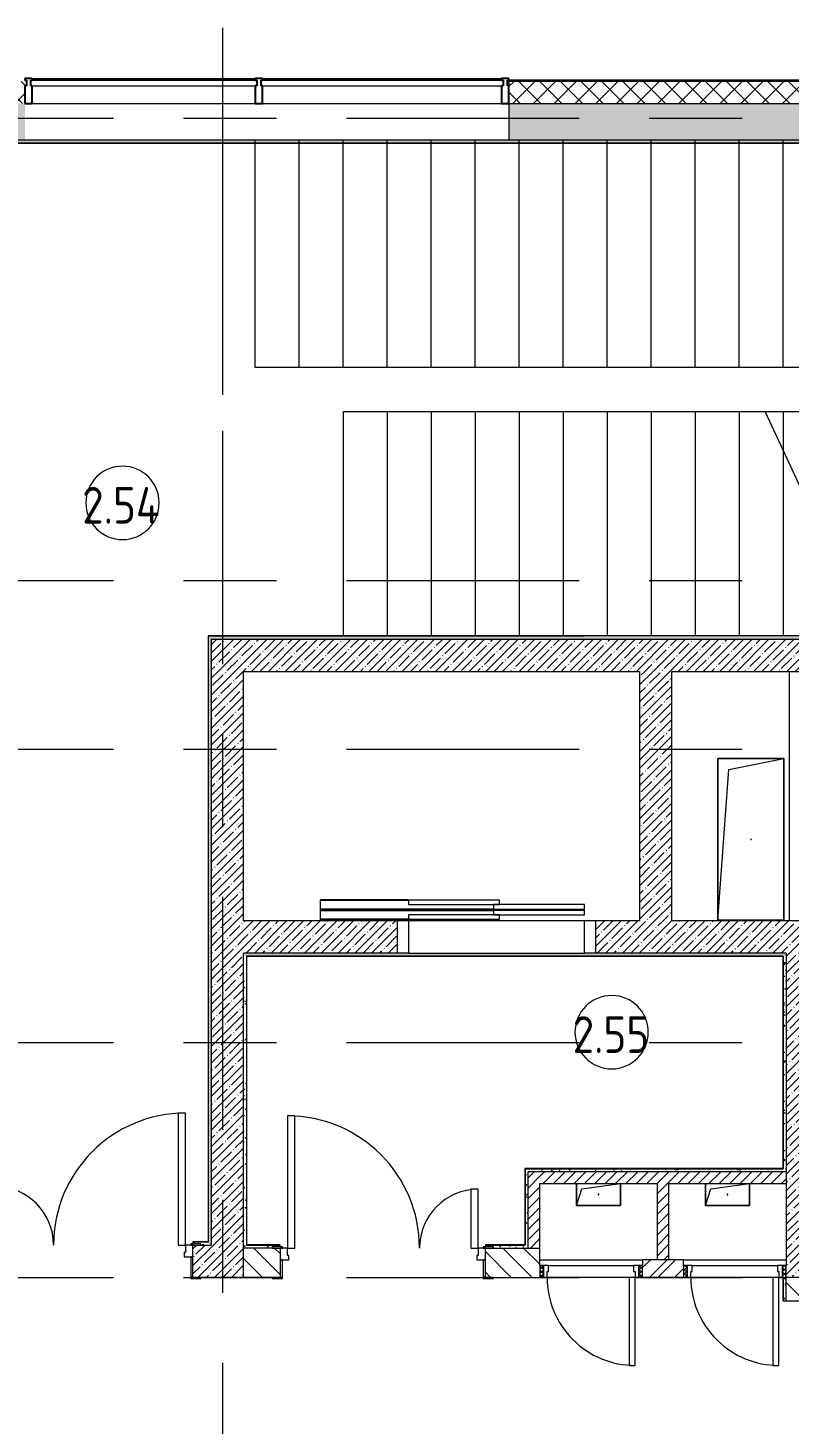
# Model space of a CAD drawing. Header units: millimetres. Extents: x 81566 to 292854, y -8553 to 29000.
# Drawn here: x 93330 to 98520, y 12400 to 21915 of the extents above; entities that cross this region are included whole.
import ezdxf

# ---------------------------------------------------------------- set-up
doc = ezdxf.new("R2010")
doc.units = ezdxf.units.MM
doc.linetypes.add('Осевая', pattern=[3175, 635, -476.25, 1587.5, -476.25])
for name, color, linetype, lineweight in [('A-AREA-IDEN', 7, 'Continuous', 9), ('A-DOOR', 7, 'Continuous', 9), ('A-DOOR-FRAM-2', 7, 'Continuous', 9), ('A-GENM', 7, 'Continuous', 9), ('A-GLAZ', 7, 'Continuous', 9), ('A-GLAZ-CWMG', 7, 'Continuous', 9), ('A-GLAZ-CWMG-1', 7, 'Continuous', 25), ('A-WALL', 7, 'Continuous', 9), ('I-WALL', 7, 'Continuous', 9), ('S-STRS-1', 7, 'Continuous', 9), ('S-STRS-MBND', 7, 'Continuous', 9), ('Оси', 7, 'Continuous', 9), ('Оси-2', 7, 'Осевая', 9)]:
    doc.layers.add(name, color=color, linetype=linetype, lineweight=lineweight)
for name, color, linetype, lineweight, true_color in [('A-DOOR-1', 7, 'Continuous', 9, 0xc0c0c0), ('A-DOOR-FRAM-1', 7, 'Continuous', 9, 0xc0c0c0), ('A-WALL-1', 9, 'Continuous', 9, 0x808080), ('A-WALL-FNSH-1', 9, 'Continuous', 9, 0x808080)]:
    doc.layers.add(name, color=color, linetype=linetype, lineweight=lineweight, true_color=true_color)
doc.styles.add('GOST Common_1', font='GOST_Common.ttf', dxfattribs={"width": 0.9, "height": 250})
pattern_1 = [(45, (0, 0), (-57.024626, 57.024626), []), (45, (57.025, 0), (-57.024626, 57.024626), [100.806, -20.161, 3.353, -16.808])]
pattern_2 = [(135, (0, 0), (-70.71068, -70.71068), [])]
pattern_3 = [(45, (0, 0), (-35.35534, 35.35534), [])]
pattern_4 = [(0, (0, 0), (121.92, 30.48), [10.058, -81.382, 10.058, -81.382, -487.68]), (0, (0, 0), (121.92, 30.48), [-182.88, 10.058, -172.822, 10.058, -81.382, -213.36]), (0, (0, 0), (121.92, 30.48), [-457.2, 10.058, -50.902, 10.058, -142.342]), (120, (45.72, 15.24), (-87.356454, 90.345817), [10.058, -81.382, 10.058, -81.382, -487.68]), (120, (45.72, 15.24), (-87.356454, 90.345817), [-182.88, 10.058, -172.822, 10.058, -81.382, -213.36]), (120, (45.72, 15.24), (-87.356454, 90.345817), [-457.2, 10.058, -50.902, 10.058, -142.342]), (240, (60.96, 76.2), (-34.563546, -120.825817), [10.058, -81.382, 10.058, -81.382, -487.68]), (240, (60.96, 76.2), (-34.563546, -120.825817), [-182.88, 10.058, -172.822, 10.058, -81.382, -213.36]), (240, (60.96, 76.2), (-34.563546, -120.825817), [-457.2, 10.058, -50.902, 10.058, -142.342])]

# ---------------------------------------------------------------- blocks, each defined once
blk = doc.blocks.new('110_Дверь_СКБ_2Ст - Д-1_л_Лестничная клетка EIS60 2-32142534-План расстановки мебели и оборудования 2 этажа в осях 23-33')
at = {"layer": 'A-DOOR-1'}
for p, q in [((662.5, 1010), (612.5, 1010)), ((612.5, 1010), (612.5, 110)), ((662.5, 110), (662.5, 1010)), ((-637.5, 510), (-637.5, 110)), ((-587.5, 510), (-637.5, 510)), ((-587.5, 110), (-587.5, 510)), ((-637.5, 110), (-587.5, 110)), ((612.5, 110), (662.5, 110))]:
    blk.add_line(p, q, dxfattribs=at)
for centre, radius, start, end in [((662.5, 110), 900, 90, 180), ((-637.5, 110), 400, 360, 90)]:
    blk.add_arc(centre, radius, start, end, dxfattribs=at)
at = {"layer": 'A-DOOR-FRAM-1'}
for p, q in [((-672.5, 118), (-742.5, 118)), ((-742.5, 118), (-742.5, 110)), ((-742.5, 110), (-672.5, 110)), ((-637.5, 110), (-687.5, 110)), ((-687.5, 110), (-687.5, 30)), ((-672.5, 110), (-672.5, 118)), ((-637.5, 60), (-637.5, 110)), ((662.5, 110), (662.5, 60)), ((712.5, 110), (662.5, 110)), ((767.5, 118), (697.5, 118)), ((697.5, 118), (697.5, 110)), ((697.5, 110), (767.5, 110)), ((712.5, 30), (712.5, 110)), ((767.5, 110), (767.5, 118)), ((-687.5, 30), (-627.5, 30)), ((-672.5, 30), (-687.5, 30)), ((-687.5, 30), (-687.5, -110)), ((-672.5, -110), (-672.5, 30)), ((-627.5, 60), (-637.5, 60)), ((-627.5, 30), (-627.5, 60)), ((662.5, 60), (652.5, 60)), ((652.5, 60), (652.5, 30)), ((652.5, 30), (712.5, 30)), ((712.5, 30), (697.5, 30)), ((697.5, 30), (697.5, -110)), ((712.5, -110), (712.5, 30)), ((-672.5, -110), (-742.5, -110)), ((-742.5, -110), (-742.5, -118)), ((-742.5, -118), (-672.5, -118)), ((-687.5, -110), (-672.5, -110)), ((-672.5, -118), (-672.5, -110)), ((697.5, -110), (712.5, -110)), ((767.5, -110), (697.5, -110)), ((697.5, -110), (697.5, -118)), ((697.5, -118), (767.5, -118)), ((767.5, -118), (767.5, -110))]:
    blk.add_line(p, q, dxfattribs=at)
blk = doc.blocks.new('110_Дверь_СКБ_2Ст - Д-3а 1450x2100h_Лестничная клетка из коридора-32352288-План расстановки мебели и оборудования 2 этажа в осях 23-33')
at = {"layer": 'A-DOOR-1'}
for p, q in [((-637.5, 1000), (-637.5, 100)), ((-587.5, 1000), (-637.5, 1000)), ((-587.5, 100), (-587.5, 1000)), ((662.5, 500), (612.5, 500)), ((612.5, 500), (612.5, 100)), ((662.5, 100), (662.5, 500)), ((-637.5, 100), (-587.5, 100)), ((612.5, 100), (662.5, 100))]:
    blk.add_line(p, q, dxfattribs=at)
for centre, radius, start, end in [((-637.5, 100), 900, 0, 90), ((662.5, 100), 400, 90, 180)]:
    blk.add_arc(centre, radius, start, end, dxfattribs=at)
at = {"layer": 'A-DOOR-FRAM-1'}
for p, q in [((-672.5, 108), (-742.5, 108)), ((-742.5, 108), (-742.5, 100)), ((-742.5, 100), (-672.5, 100)), ((-637.5, 100), (-687.5, 100)), ((-687.5, 100), (-687.5, 20)), ((-672.5, 100), (-672.5, 108)), ((-637.5, 50), (-637.5, 100)), ((662.5, 100), (662.5, 50)), ((712.5, 100), (662.5, 100)), ((767.5, 108), (697.5, 108)), ((697.5, 108), (697.5, 100)), ((697.5, 100), (767.5, 100)), ((712.5, 20), (712.5, 100)), ((767.5, 100), (767.5, 108)), ((-687.5, 20), (-627.5, 20)), ((-672.5, 20), (-687.5, 20)), ((-687.5, 20), (-687.5, -100)), ((-672.5, -100), (-672.5, 20)), ((-627.5, 50), (-637.5, 50)), ((-627.5, 20), (-627.5, 50)), ((662.5, 50), (652.5, 50)), ((652.5, 50), (652.5, 20)), ((652.5, 20), (712.5, 20)), ((712.5, 20), (697.5, 20)), ((697.5, 20), (697.5, -100)), ((712.5, -100), (712.5, 20)), ((-672.5, -100), (-742.5, -100)), ((-742.5, -100), (-742.5, -108)), ((-742.5, -108), (-672.5, -108)), ((-687.5, -100), (-672.5, -100)), ((-672.5, -108), (-672.5, -100)), ((697.5, -100), (712.5, -100)), ((767.5, -100), (697.5, -100)), ((697.5, -100), (697.5, -108)), ((697.5, -108), (767.5, -108)), ((767.5, -108), (767.5, -100))]:
    blk.add_line(p, q, dxfattribs=at)
blk = doc.blocks.new('GM_Отверстие прямоугольное _в плите_ - Отверстие-21604515-План расстановки мебели и оборудования 2 этажа в осях 23-33')
at = {"layer": 'A-GENM'}
for p, q in [((-225, -550), (-225, 550)), ((-225, 550), (225, 550)), ((225, 550), (-225, 550)), ((-225, 550), (-225, -550)), ((-150, 475), (225, 550)), ((225, 550), (225, -550)), ((225, -550), (225, 550)), ((-225, -550), (-150, 475)), ((225, -550), (-225, -550)), ((-225, -550), (225, -550))]:
    blk.add_line(p, q, dxfattribs=at)
for start, end in [(360, 180), (180, 360)]:
    blk.add_arc((0, 0), 2.5, start, end, dxfattribs=at)
blk = doc.blocks.new('110_Дверь_СКБ_1Ст - д-18 700x2100h_Технический шкаф ЭОМ и СС-23698042-План расстановки мебели и оборудования 2 этажа в осях 23-33')
at = {"layer": 'A-DOOR'}
h = blk.add_hatch(dxfattribs=at)
h.set_pattern_fill('FP_28', color=256, style=0, pattern_type=2)
h.set_pattern_definition([(135, (1951.41, 124.685), (-14.14214, -14.14214), []), (225, (1951.41, 124.685), (14.14214, -14.14214), [])])
h.paths.add_polyline_path([(362.5, 60), (337.5, 60), (337.5, -20), (362.5, -20), (362.5, 22.5)])
at = {"layer": 'A-DOOR-FRAM-2'}
h = blk.add_hatch(dxfattribs=at)
h.set_pattern_fill('FP_29', color=256, style=0, pattern_type=2)
h.set_pattern_definition([(45, (-171.384, 124.685), (-14.1421, 14.1421), []), (135, (-171.384, 124.685), (-14.1421, -14.1421), [])])
h.paths.add_polyline_path([(-312.5, 60), (-337.5, 60), (-337.5, -20), (-312.5, -20), (-312.5, 22.5)])
at = {"layer": 'A-DOOR-1'}
for p, q in [((-287.5, 660), (-287.5, 60)), ((-247.5, 660), (-287.5, 660)), ((-247.5, 60), (-247.5, 660)), ((-287.5, 60), (-247.5, 60))]:
    blk.add_line(p, q, dxfattribs=at)
blk.add_arc((-287.5, 60), 600, 360, 90, dxfattribs=at)
at = {"layer": 'A-DOOR-FRAM-1'}
for p, q in [((-312.5, 60), (-337.5, 60)), ((-337.5, 60), (-337.5, -20)), ((-287.5, 60), (-312.5, 60)), ((-312.5, 60), (-312.5, -20)), ((-312.5, -20), (-312.5, 60)), ((-287.5, 20), (-287.5, 60)), ((-277.5, 20), (-287.5, 20)), ((-277.5, -20), (-277.5, 20)), ((-247.5, 60), (312.5, 60)), ((312.5, 20), (302.5, 20)), ((302.5, 20), (302.5, -20)), ((312.5, 60), (312.5, 20)), ((337.5, 60), (312.5, 60)), ((337.5, -20), (337.5, 60)), ((362.5, 60), (337.5, 60)), ((337.5, 60), (337.5, -20)), ((362.5, -20), (362.5, 60)), ((-337.5, -20), (-312.5, -20)), ((-312.5, -20), (-277.5, -20)), ((302.5, -20), (-277.5, -20)), ((302.5, -20), (337.5, -20)), ((337.5, -20), (362.5, -20))]:
    blk.add_line(p, q, dxfattribs=at)
blk = doc.blocks.new('GM_Отверстие прямоугольное _в плите_ - Отверстие-21620300-План расстановки мебели и оборудования 2 этажа в осях 23-33')
at = {"layer": 'A-GENM'}
for p, q in [((-150, -75), (-150, 75)), ((-150, 75), (-150, -75)), ((-150, -75), (-112.5, 37.5)), ((-112.5, 37.5), (150, 75)), ((150, 75), (150, -75)), ((150, -75), (150, 75)), ((150, -75), (-150, -75)), ((-150, -75), (150, -75))]:
    blk.add_line(p, q, dxfattribs=at)
for start, end in [(360, 180), (180, 360)]:
    blk.add_arc((0, 0), 2.5, start, end, dxfattribs=at)
blk = doc.blocks.new('Прямоугольный импост - Импост структурный с накладкой - 170мм-22874499-План расстановки мебели и оборудования 2 этажа в осях 23-33')
at = {"layer": 'A-GLAZ-CWMG-1'}
for p, q in [((0, 160), (-50, 160)), ((-50, 160), (-50, 40)), ((0, 40), (0, 160)), ((-50, 40), (-40, 40)), ((-40, 0), (-50, 0)), ((-50, 0), (-50, -10)), ((-40, 40), (-40, 0)), ((-10, 0), (-10, 40)), ((-10, 40), (0, 40)), ((0, 0), (-10, 0)), ((0, -10), (0, 0)), ((-50, -10), (0, -10))]:
    blk.add_line(p, q, dxfattribs=at)
blk = doc.blocks.new('PNS_Панель прямоугольная1 - Нр_Стекло - 40мм-22959730-План расстановки мебели и оборудования 2 этажа в осях 23-33')
at = {"layer": 'A-GLAZ'}
for p, q in [((-770, 0), (770, 0)), ((760, 0), (-760, 0)), ((-760, -40), (760, -40))]:
    blk.add_line(p, q, dxfattribs=at)
blk = doc.blocks.new('PNS_Панель прямоугольная1 - Нр_Стекло - 40мм-23689183-План расстановки мебели и оборудования 2 этажа в осях 23-33')
at = {"layer": 'A-GLAZ'}
for p, q in [((-825, 0), (825, 0)), ((815, 0), (-815, 0)), ((-815, -40), (815, -40))]:
    blk.add_line(p, q, dxfattribs=at)
blk = doc.blocks.new('Прямоугольный импост - Импост структурный с накладкой - 170мм-22874516-План расстановки мебели и оборудования 2 этажа в осях 23-33')
at = {"layer": 'A-GLAZ-CWMG-1'}
for p, q in [((-50, 40), (-50, 160)), ((-50, 160), (0, 160)), ((0, 160), (0, 40)), ((-40, 40), (-50, 40)), ((-50, -10), (-50, 0)), ((-50, 0), (-40, 0)), ((-40, 0), (-40, 40)), ((-10, 40), (-10, 0)), ((0, 40), (-10, 40)), ((-10, 0), (0, 0)), ((0, 0), (0, -10)), ((0, -10), (-50, -10))]:
    blk.add_line(p, q, dxfattribs=at)
blk = doc.blocks.new('Прямоугольный импост - Импост структурный с накладкой - 170мм-22855553-План расстановки мебели и оборудования 2 этажа в осях 23-33')
at = {"layer": 'A-GLAZ-CWMG'}
for p, q in [((93360, 21570), (94880, 21570)), ((93360, 21400), (94880, 21400))]:
    blk.add_line(p, q, dxfattribs=at)
blk = doc.blocks.new('Прямоугольный импост - Импост структурный с накладкой - 170мм-23689142-План расстановки мебели и оборудования 2 этажа в осях 23-33')
at = {"layer": 'A-GLAZ-CWMG'}
for p, q in [((94930, 21570), (96560, 21570)), ((94930, 21400), (96560, 21400))]:
    blk.add_line(p, q, dxfattribs=at)
blk = doc.blocks.new('Прямоугольный импост - Импост структурный с накладкой - 170мм-22874498-План расстановки мебели и оборудования 2 этажа в осях 23-33')
at = {"layer": 'A-GLAZ-CWMG-1'}
for p, q in [((-25, 40), (-25, 160)), ((-25, 160), (25, 160)), ((25, 160), (25, 40)), ((-15, 40), (-25, 40)), ((-25, -10), (-25, 0)), ((-25, 0), (-15, 0)), ((-15, 0), (-15, 40)), ((15, 40), (15, 0)), ((25, 40), (15, 40)), ((15, 0), (25, 0)), ((25, 0), (25, -10)), ((25, -10), (-25, -10))]:
    blk.add_line(p, q, dxfattribs=at)
blk = doc.blocks.new('DOR_Дверь лифта - 1350х2050h-19118285-План расстановки мебели и оборудования 2 этажа в осях 23-33')
at = {"layer": 'A-DOOR-1'}
for p, q in [((600, 110), (-600, 110)), ((-600, 110), (-600, -110)), ((600, -110), (600, 110)), ((-675, -110), (-600, -110)), ((-600, -110), (600, -110)), ((-600, -150), (-600, -180)), ((20, -150), (-600, -150)), ((-600, -180), (20, -180)), ((-600, -190), (-600, -220)), ((20, -190), (-600, -190)), ((-20, -120), (-20, -150)), ((600, -120), (-20, -120)), ((-20, -150), (600, -150)), ((20, -180), (20, -150)), ((20, -220), (20, -190)), ((600, -110), (675, -110)), ((600, -150), (600, -120)), ((-600, -220), (20, -220)), ((-20, -220), (-20, -250)), ((600, -220), (-20, -220)), ((-20, -250), (600, -250)), ((600, -250), (600, -220))]:
    blk.add_line(p, q, dxfattribs=at)
at = {"layer": 'A-DOOR-FRAM-1'}
for p, q in [((1200, -180), (20, -180)), ((20, -180), (20, -183)), ((20, -183), (1203, -183)), ((1203, -187), (20, -187)), ((20, -187), (20, -190)), ((20, -190), (1200, -190)), ((600, -117), (600, -120)), ((1203, -117), (600, -117)), ((600, -120), (1200, -120)), ((1200, -120), (1200, -180)), ((1200, -190), (1200, -250)), ((1203, -183), (1203, -117)), ((1203, -253), (1203, -187)), ((600, -250), (600, -253)), ((1200, -250), (600, -250)), ((600, -253), (1203, -253))]:
    blk.add_line(p, q, dxfattribs=at)
blk = doc.blocks.new('Марка_Помещения - Номер-25198446-План расстановки мебели и оборудования 2 этажа в осях 23-33')
at = {"layer": 'A-AREA-IDEN'}
for start, end in [(360, 180), (180, 360)]:
    blk.add_arc((0, 0), 2.5, start, end, dxfattribs=at)

msp = doc.modelspace()

# ---------------------------------------------------------------- hatches: boundary and pattern name
at = {"layer": 'A-WALL'}
h = msp.add_hatch(dxfattribs=at)
h.set_pattern_fill('FP_1', color=256, style=0, pattern_type=2)
h.set_pattern_definition([(45, (0, 0), (-70.71068, 70.71068), []), (135, (0, 0), (-70.71068, -70.71068), [])])
h.paths.add_polyline_path([(125080, 21400), (125230, 21400), (125230, 21550), (120150.2, 21550), (120150.2, 21400), (124657.8, 21400)])
h.paths.add_polyline_path([(119250.2, 21400), (119250.2, 21550), (117900.4, 21550), (117900.4, 21400), (118838.1, 21400)])
h.paths.add_polyline_path([(117000.4, 21400), (117000.4, 21550), (115600.4, 21550), (115600.4, 21400), (116898.2, 21400)])
h.paths.add_polyline_path([(113300.4, 21400), (113300.4, 21550), (112150, 21550), (112150, 21400), (113018.5, 21400)])
h.paths.add_polyline_path([(111050, 21400), (111250, 21400), (111250, 21550), (109950.4, 21550), (109950.4, 21400), (110432, 21400)])
h.paths.add_polyline_path([(109050.4, 21400), (109050.4, 21550), (107750.4, 21550), (107750.4, 21400), (108492.1, 21400)])
h.paths.add_polyline_path([(106552.2, 21400), (106850.4, 21400), (106850.4, 21550), (105550.2, 21550), (105550.2, 21400), (106050, 21400)])
h.paths.add_polyline_path([(103250.2, 21400), (103250.2, 21550), (102050, 21550), (102050, 21400), (102672.5, 21400)])
h.paths.add_polyline_path([(100800, 21400), (101150, 21400), (101150, 21550), (96610, 21550), (96610, 21400), (100732.6, 21400)])
h.paths.add_polyline_path([(93060, 21400), (93310, 21400), (93310, 21550), (93060, 21550)])
at = {"layer": 'I-WALL'}
h = msp.add_hatch(dxfattribs=at)
h.set_pattern_fill('FP_2', color=256, style=0, pattern_type=2)
h.set_pattern_definition(pattern_1)
h.paths.add_polyline_path([(100560, 21150), (100560, 21400), (96610, 21400), (96610, 21150), (100086, 21150)])
h.paths.add_polyline_path([(93030, 21150), (93310, 21150), (93310, 21400), (93030, 21400), (93030, 21262.9)])
h = msp.add_hatch(dxfattribs=at)
h.set_pattern_fill('FP_41', color=256, style=0, pattern_type=2)
h.set_pattern_definition(pattern_4)
h.paths.add_polyline_path([(100559, 21130), (100560, 21130), (100560, 21150), (93050.5, 21150), (93050.5, 21130), (100086, 21130)])
h = msp.add_hatch(dxfattribs=at)
h.set_pattern_fill('FP_41', color=256, style=0, pattern_type=2)
h.set_pattern_definition(pattern_4)
h.paths.add_polyline_path([(94580, 13620), (94580, 17770), (94560, 17770), (94560, 13620)])
h = msp.add_hatch(dxfattribs=at)
h.set_pattern_fill('FP_41', color=256, style=0, pattern_type=2)
h.set_pattern_definition(pattern_4)
h.paths.add_polyline_path([(100560, 17750), (100580, 17750), (100580, 17770), (94580, 17770), (94580, 17750), (100271.8, 17750)])
h = msp.add_hatch(dxfattribs=at)
h.set_pattern_fill('FP_2', color=256, style=0, pattern_type=2)
h.set_pattern_definition(pattern_1)
h.paths.add_polyline_path([(100720, 17530), (100800, 17530), (100800, 17750), (94580, 17750), (94580, 17530), (100086, 17530)])
h = msp.add_hatch(dxfattribs=at)
h.set_pattern_fill('FP_2', color=256, style=0, pattern_type=2)
h.set_pattern_definition(pattern_1)
h.paths.add_polyline_path([(94800, 13620), (94800, 17530), (94580, 17530), (94580, 13620)])
h = msp.add_hatch(dxfattribs=at)
h.set_pattern_fill('FP_2', color=256, style=0, pattern_type=2)
h.set_pattern_definition(pattern_1)
h.paths.add_polyline_path([(97720, 15830), (97720, 17530), (97500, 17530), (97500, 15830)])
h = msp.add_hatch(dxfattribs=at)
h.set_pattern_fill('FP_2', color=256, style=0, pattern_type=2)
h.set_pattern_definition(pattern_1)
h.paths.add_polyline_path([(98500, 15610), (98720, 15610), (98720, 15830), (97200, 15830), (97200, 15610), (97499.5, 15610)])
h.paths.add_polyline_path([(94912.9, 15610), (95850, 15610), (95850, 15830), (94800, 15830), (94800, 15610)])
h = msp.add_hatch(dxfattribs=at)
h.set_pattern_fill('FP_41', color=256, style=0, pattern_type=2)
h.set_pattern_definition(pattern_4)
h.paths.add_polyline_path([(98480, 15590), (98500, 15590), (98500, 15610), (94800, 15610), (94800, 15590), (98479, 15590)])
h = msp.add_hatch(dxfattribs=at)
h.set_pattern_fill('FP_2', color=256, style=0, pattern_type=2)
h.set_pattern_definition(pattern_1)
h.paths.add_polyline_path([(98720, 13400), (98720, 15610), (98500, 15610), (98500, 13400)])
h = msp.add_hatch(dxfattribs=at)
h.set_pattern_fill('FP_41', color=256, style=0, pattern_type=2)
h.set_pattern_definition(pattern_4)
h.paths.add_polyline_path([(94800, 13600), (94820, 13600), (94820, 15590), (94800, 15590), (94800, 13620)])
h = msp.add_hatch(dxfattribs=at)
h.set_pattern_fill('FP_41', color=256, style=0, pattern_type=2)
h.set_pattern_definition(pattern_4)
h.paths.add_polyline_path([(98500, 14140), (98500, 15590), (98480, 15590), (98480, 14140)])
h = msp.add_hatch(dxfattribs=at)
h.set_pattern_fill('FP_41', color=256, style=0, pattern_type=2)
h.set_pattern_definition(pattern_4)
h.paths.add_polyline_path([(96740, 13620), (96740, 14140), (96720, 14140), (96720, 13620)])
h = msp.add_hatch(dxfattribs=at)
h.set_pattern_fill('FP_41', color=256, style=0, pattern_type=2)
h.set_pattern_definition(pattern_4)
h.paths.add_polyline_path([(98500, 14120), (98500, 14140), (96740, 14140), (96740, 14120), (98146.1, 14120)])
h = msp.add_hatch(dxfattribs=at)
h.set_pattern_fill('FP_5', color=256, style=0, pattern_type=2)
h.set_pattern_definition(pattern_3)
h.paths.add_polyline_path([(96820, 13600), (96820, 14120), (96740, 14120), (96740, 13600)])
h = msp.add_hatch(dxfattribs=at)
h.set_pattern_fill('FP_5', color=256, style=0, pattern_type=2)
h.set_pattern_definition(pattern_3)
h.paths.add_polyline_path([(98500, 14040), (98500, 14120), (96820, 14120), (96820, 14040), (98146.1, 14040)])
h = msp.add_hatch(dxfattribs=at)
h.set_pattern_fill('FP_5', color=256, style=0, pattern_type=2)
h.set_pattern_definition(pattern_3)
h.paths.add_polyline_path([(97700, 13520), (97700, 14040), (97620, 14040), (97620, 13520)])
h = msp.add_hatch(dxfattribs=at)
h.set_pattern_fill('FP_41', color=256, style=0, pattern_type=2)
h.set_pattern_definition(pattern_4)
h.paths.add_polyline_path([(94560, 13620), (94559, 13640), (94455, 13640), (94455, 13628), (94510, 13628), (94510, 13620)])
h.paths.add_polyline_path([(93055, 13628), (93055, 13640), (93030, 13640), (93030, 13628), (93053.4, 13628)])
h = msp.add_hatch(dxfattribs=at)
h.set_pattern_fill('FP_2', color=256, style=0, pattern_type=2)
h.set_pattern_definition(pattern_1)
h.paths.add_polyline_path([(94455, 13400), (94800, 13400), (94800, 13620), (94455, 13620), (94455, 13540)])
h.paths.add_polyline_path([(93055, 13400), (93055, 13620), (93050, 13620), (93050, 13400)])
h = msp.add_hatch(dxfattribs=at)
h.set_pattern_fill('FP_41', color=256, style=0, pattern_type=2)
h.set_pattern_definition(pattern_4)
h.paths.add_polyline_path([(96740, 13600), (96740, 13620), (96450, 13620), (96450, 13608), (96505, 13608), (96505, 13600)])
h.paths.add_polyline_path([(94995, 13600), (94995, 13608), (95050, 13608), (95050, 13620), (94820, 13620), (94820, 13600), (94912.9, 13600)])
h = msp.add_hatch(dxfattribs=at)
h.set_pattern_fill('FP_4', color=256, style=0, pattern_type=2)
h.set_pattern_definition(pattern_2)
h.paths.add_polyline_path([(96450, 13400), (96820, 13400), (96820, 13600), (96450, 13600), (96450, 13520)])
h.paths.add_polyline_path([(94912.9, 13400), (95050, 13400), (95050, 13600), (94800, 13600), (94800, 13400)])
h = msp.add_hatch(dxfattribs=at)
h.set_pattern_fill('FP_37', color=256, style=0, pattern_type=2)
h.set_pattern_definition([(45, (0, 0), (-85.53659, 85.53659), []), (45, (57.02, 0), (-85.53659, 85.53659), [])])
h.paths.add_polyline_path([(97800, 13400), (97800, 13520), (97520, 13520), (97520, 13400)])
h = msp.add_hatch(dxfattribs=at)
h.set_pattern_fill('FP_41', color=256, style=0, pattern_type=2)
h.set_pattern_definition(pattern_4)
h.paths.add_polyline_path([(98500, 13240), (98500, 13390), (98480, 13390), (98480, 13240)])
h = msp.add_hatch(dxfattribs=at)
h.set_pattern_fill('FP_4', color=256, style=0, pattern_type=2)
h.set_pattern_definition(pattern_2)
h.paths.add_polyline_path([(98700, 11320), (98700, 11340), (98500, 11340), (98500, 11320)])
h.paths.add_polyline_path([(98500, 13240), (98700, 13240), (98700, 13400), (98500, 13400), (98500, 13390)])

# ---------------------------------------------------------------- linework, layer by layer
at = {"layer": 'A-WALL'}
for p, q in [((101150, 21553), (96610, 21553)), ((101150, 21550), (96610, 21550)), ((96610, 21400), (101150, 21400)), ((94560, 17770), (94560, 13640)), ((94580, 17750), (100580, 17750)), ((98720, 15830), (98520, 15830)), ((94800, 13400), (94800, 15610)), ((98500, 15610), (98500, 13480)), ((98480, 15590), (94820, 15590)), ((94820, 15590), (94820, 13620)), ((98480, 14140), (98480, 15590)), ((96740, 14140), (98480, 14140)), ((96740, 13600), (96740, 14120)), ((94510, 13620), (94580, 13620)), ((94995, 13600), (94800, 13600)), ((96505, 13600), (96820, 13600)), ((94510, 13400), (94800, 13400)), ((94995, 13400), (94510, 13400)), ((96505, 13400), (96820, 13400)), ((98500, 13240), (98500, 13400))]:
    msp.add_line(p, q, dxfattribs=at)
at = {"layer": 'A-WALL-1'}
for p, q in [((96610, 21550), (96610, 21150)), ((100580, 21150), (93050, 21150)), ((93050.5, 21130), (100560, 21130)), ((97118.6, 17770), (94559, 17770)), ((94580, 17750), (94580, 13620)), ((94800, 15830), (94800, 17530)), ((94800, 17530), (97500, 17530)), ((97500, 17530), (97500, 15830)), ((97720, 17530), (100720, 17530)), ((97720, 15830), (97720, 17530)), ((98520, 17530), (98520, 15830)), ((95850, 15830), (94800, 15830)), ((95850, 15610), (95850, 15830)), ((97500, 15830), (97200, 15830)), ((97200, 15830), (97200, 15610)), ((98520, 15830), (97720, 15830)), ((95925, 15610), (94800, 15610)), ((98500, 15610), (97125, 15610)), ((96720, 14140), (96720, 13620)), ((98500, 14120), (96740, 14120)), ((96820, 13480), (96820, 14040)), ((96820, 14040), (97620, 14040)), ((97620, 14040), (97620, 13520)), ((97700, 14040), (98500, 14040)), ((97700, 13520), (97700, 14040)), ((94560, 13640), (94455, 13640)), ((94455, 13640), (94455, 13628)), ((94821, 13620), (94820, 13620)), ((95050, 13608), (95050, 13620)), ((96450, 13620), (96450, 13608)), ((96720, 13620), (96719, 13620)), ((97800, 13520), (97520, 13520)), ((97520, 13520), (97520, 13480)), ((97800, 13480), (97800, 13520)), ((97520, 13400), (97800, 13400)), ((98500, 13390), (98480, 13390)), ((98720, 13400), (98500, 13400)), ((98480, 13240), (98720, 13240))]:
    msp.add_line(p, q, dxfattribs=at)
at = {"layer": 'A-WALL-FNSH-1'}
for p, q in [((101150, 21558), (96610, 21558)), ((96610, 21558), (96610, 21550)), ((100559, 17771), (94559, 17771)), ((94559, 17771), (94559, 13640)), ((97118.6, 17770), (97118.6, 17771)), ((94821, 15589), (98479, 15589)), ((94821, 15589), (94821, 13620)), ((98479, 15589), (98479, 14141)), ((96719, 14141), (96719, 13621)), ((98479, 14141), (96719, 14141)), ((96720, 14140), (96740, 14140)), ((94560, 13641), (94455, 13641)), ((94455, 13641), (94455, 13640)), ((95050, 13621), (94821, 13621)), ((94821, 13620), (95050, 13620)), ((95050, 13620), (95050, 13621)), ((96719, 13621), (96450, 13621)), ((96450, 13621), (96450, 13620)), ((96450, 13620), (96719, 13620)), ((94510, 13399), (94995, 13399)), ((96505, 13399), (96820, 13399)), ((96820, 13399), (96820, 13400)), ((97800, 13400), (97520, 13400)), ((97520, 13400), (97520, 13399)), ((97520, 13399), (97800, 13399)), ((97800, 13399), (97800, 13400)), ((98479, 13400), (98479, 13240)), ((98480, 13399), (98490, 13399)), ((98480, 13240), (98480, 13399)), ((98490, 13399), (98490, 13400)), ((98479, 13240), (98480, 13240))]:
    msp.add_line(p, q, dxfattribs=at)
at = {"layer": 'I-WALL'}
for p, q in [((100559, 21129), (93050, 21129)), ((94790.1, 21129), (94790.1, 21130)), ((94855.5, 21129), (94855.5, 21130)), ((94861.5, 21129), (94861.5, 21130)), ((94559.5, 17771), (94559.5, 17770)), ((94560, 17771), (94560, 17770)), ((95109.4, 17771), (95109.4, 17770)), ((95118.6, 17771), (95118.6, 17770)), ((96820, 13520), (97520, 13520)), ((97800, 13520), (98500, 13520)), ((97430, 13399), (96820, 13399)), ((97520, 13399), (97470, 13399)), ((98410, 13399), (97800, 13399)), ((98479, 13399), (98450, 13399))]:
    msp.add_line(p, q, dxfattribs=at)
at = {"layer": 'S-STRS-1'}
for p, q in [((94880, 19600), (94880, 21130)), ((95180, 19600), (95180, 21130)), ((95180, 19600), (95180, 21130)), ((95480, 19600), (95480, 21130)), ((95480, 19600), (95480, 21130)), ((95780, 19600), (95780, 21130)), ((95780, 19600), (95780, 21130)), ((96080, 19600), (96080, 21130)), ((96080, 19600), (96080, 21130)), ((96380, 19600), (96380, 21130)), ((96380, 19600), (96380, 21130)), ((96680, 19600), (96680, 21130)), ((96680, 19600), (96680, 21130)), ((96980, 19600), (96980, 21130)), ((96980, 19600), (96980, 21130)), ((97280, 19600), (97280, 21130)), ((97280, 19600), (97280, 21130)), ((97580, 19600), (97580, 21130)), ((97580, 19600), (97580, 21130)), ((97880, 19600), (97880, 21130)), ((97880, 19600), (97880, 21130)), ((98180, 19600), (98180, 21130)), ((98180, 19600), (98180, 21130)), ((98480, 19600), (98480, 21130)), ((98480, 19600), (98480, 21130)), ((95180, 19600), (94880, 19600)), ((95480, 19600), (95180, 19600)), ((95780, 19600), (95480, 19600)), ((96080, 19600), (95780, 19600)), ((96380, 19600), (96080, 19600)), ((96680, 19600), (96380, 19600)), ((96980, 19600), (96680, 19600)), ((97280, 19600), (96980, 19600)), ((97580, 19600), (97280, 19600)), ((97880, 19600), (97580, 19600)), ((98180, 19600), (97880, 19600)), ((98480, 19600), (98180, 19600)), ((98780, 19600), (98480, 19600)), ((95480, 19300), (95480, 17770)), ((95480, 19300), (95780, 19300)), ((95480, 19300), (95480, 17770)), ((95780, 19300), (96080, 19300)), ((95780, 19300), (95780, 17770)), ((95780, 19300), (95780, 17770)), ((96080, 19300), (96380, 19300)), ((96080, 19300), (96080, 17770)), ((96080, 19300), (96080, 17770)), ((96380, 19300), (96680, 19300)), ((96380, 19300), (96380, 17770)), ((96380, 19300), (96380, 17770)), ((96680, 19300), (96980, 19300)), ((96680, 19300), (96680, 17770)), ((96680, 19300), (96680, 17770)), ((96980, 19300), (97280, 19300)), ((96980, 19300), (96980, 17770)), ((96980, 19300), (96980, 17770)), ((97280, 19300), (97580, 19300)), ((97280, 19300), (97280, 17770)), ((97280, 19300), (97280, 17770)), ((97580, 19300), (97880, 19300)), ((97580, 19300), (97580, 17770)), ((97580, 19300), (97580, 17770)), ((97880, 19300), (98180, 19300)), ((97880, 19300), (97880, 17770)), ((97880, 19300), (97880, 17770)), ((98180, 19300), (98357.2, 19300)), ((98180, 19300), (98180, 17770)), ((98180, 19300), (98180, 17770)), ((98357.2, 19300), (98480, 19300)), ((98480, 19300), (98780, 19300)), ((98480, 19300), (98480, 19036.7)), ((98480, 19300), (98480, 19036.7)), ((98480, 19036.7), (98480, 17770)), ((98480, 19036.7), (98480, 17770))]:
    msp.add_line(p, q, dxfattribs=at)
at = {"layer": 'S-STRS-MBND'}
for p, q in [((94880, 19600), (94880, 21150)), ((99080, 21150), (94880, 21150)), ((95180, 19600), (95180, 21150)), ((95180, 19600), (95180, 21150)), ((95480, 19600), (95480, 21150)), ((95480, 19600), (95480, 21150)), ((95780, 19600), (95780, 21150)), ((95780, 19600), (95780, 21150)), ((96080, 19600), (96080, 21150)), ((96080, 19600), (96080, 21150)), ((96380, 19600), (96380, 21150)), ((96380, 19600), (96380, 21150)), ((96680, 19600), (96680, 21150)), ((96680, 19600), (96680, 21150)), ((96980, 19600), (96980, 21150)), ((96980, 19600), (96980, 21150)), ((97280, 19600), (97280, 21150)), ((97280, 19600), (97280, 21150)), ((97580, 19600), (97580, 21150)), ((97580, 19600), (97580, 21150)), ((97880, 19600), (97880, 21150)), ((97880, 19600), (97880, 21150)), ((98180, 19600), (98180, 21150)), ((98180, 19600), (98180, 21150)), ((98480, 19600), (98480, 21150)), ((98480, 19600), (98480, 21150)), ((99080, 19600), (94880, 19600)), ((98357.2, 19300), (99080, 19300)), ((98665.8, 18638.3), (98357.2, 19300)), ((98480, 19300), (98480, 19036.7)), ((98480, 19300), (98480, 19036.7))]:
    msp.add_line(p, q, dxfattribs=at)
at = {"layer": 'Оси'}
msp.add_line((94660, 19415.1), (94660, 21915.1), dxfattribs=at)
at = {"layer": 'Оси-2'}
for p, q in [((84865.6, 21300), (122580, 21300)), ((94660, 593.7), (94660, 19415.1)), ((84865.6, 18150), (122760, 18150)), ((84865.6, 17000), (122760, 17000)), ((84865.6, 15000), (122160, 15000)), ((84865.6, 13400), (119719, 13400))]:
    msp.add_line(p, q, dxfattribs=at)

# ---------------------------------------------------------------- block references
at = {"layer": 'A-AREA-IDEN', "xscale": 99.99999999999993, "yscale": 99.99999999999993, "zscale": 99.99999999999993}
for p in [(93974.9, 18678.2), (97310, 15070.9)]:
    msp.add_blockref('Марка_Помещения - Номер-25198446-План расстановки мебели и оборудования 2 этажа в осях 23-33', p, dxfattribs=at)
at = {"layer": 'A-DOOR-1', "rotation": 180}
for name, p in [('DOR_Дверь лифта - 1350х2050h-19118285-План расстановки мебели и оборудования 2 этажа в осях 23-33', (96525, 15720)), ('110_Дверь_СКБ_1Ст - д-18 700x2100h_Технический шкаф ЭОМ и СС-23698042-План расстановки мебели и оборудования 2 этажа в осях 23-33', (97182.5, 13460)), ('110_Дверь_СКБ_1Ст - д-18 700x2100h_Технический шкаф ЭОМ и СС-23698042-План расстановки мебели и оборудования 2 этажа в осях 23-33', (98162.5, 13460))]:
    msp.add_blockref(name, p, dxfattribs=at)
at = {"layer": 'A-DOOR-1'}
for name, p in [('110_Дверь_СКБ_2Ст - Д-1_л_Лестничная клетка EIS60 2-32142534-План расстановки мебели и оборудования 2 этажа в осях 23-33', (93742.5, 13510)), ('110_Дверь_СКБ_2Ст - Д-3а 1450x2100h_Лестничная клетка из коридора-32352288-План расстановки мебели и оборудования 2 этажа в осях 23-33', (95737.5, 13500))]:
    msp.add_blockref(name, p, dxfattribs=at)
at = {"layer": 'A-GENM'}
for name, p in [('GM_Отверстие прямоугольное _в плите_ - Отверстие-21604515-План расстановки мебели и оборудования 2 этажа в осях 23-33', (98260, 16385)), ('GM_Отверстие прямоугольное _в плите_ - Отверстие-21620300-План расстановки мебели и оборудования 2 этажа в осях 23-33', (97220, 13965)), ('GM_Отверстие прямоугольное _в плите_ - Отверстие-21620300-План расстановки мебели и оборудования 2 этажа в осях 23-33', (98100, 13965))]:
    msp.add_blockref(name, p, dxfattribs=at)
at = {"layer": 'A-GLAZ'}
for name, p in [('PNS_Панель прямоугольная1 - Нр_Стекло - 40мм-22959730-План расстановки мебели и оборудования 2 этажа в осях 23-33', (94120, 21560)), ('PNS_Панель прямоугольная1 - Нр_Стекло - 40мм-23689183-План расстановки мебели и оборудования 2 этажа в осях 23-33', (95745, 21560))]:
    msp.add_blockref(name, p, dxfattribs=at)
at = {"layer": 'A-GLAZ-CWMG', "rotation": 180}
msp.add_blockref('Прямоугольный импост - Импост структурный с накладкой - 170мм-22874499-План расстановки мебели и оборудования 2 этажа в осях 23-33', (93310, 21560), dxfattribs=at)
at = {"layer": 'A-GLAZ-CWMG'}
for name in ['Прямоугольный импост - Импост структурный с накладкой - 170мм-22855553-План расстановки мебели и оборудования 2 этажа в осях 23-33', 'Прямоугольный импост - Импост структурный с накладкой - 170мм-23689142-План расстановки мебели и оборудования 2 этажа в осях 23-33']:
    msp.add_blockref(name, (0, 0), dxfattribs=at)
at = {"layer": 'A-GLAZ-CWMG', "extrusion": (0, 0, -1), "rotation": 180}
for name, p in [('Прямоугольный импост - Импост структурный с накладкой - 170мм-22874498-План расстановки мебели и оборудования 2 этажа в осях 23-33', (-94905, 21560)), ('Прямоугольный импост - Импост структурный с накладкой - 170мм-22874516-План расстановки мебели и оборудования 2 этажа в осях 23-33', (-96610, 21560))]:
    msp.add_blockref(name, p, dxfattribs=at)

# ---------------------------------------------------------------- texts
at = {"layer": 'A-AREA-IDEN', "char_height": 250, "attachment_point": 1, "style": 'GOST Common_1'}
for s, insert, width in [('2.54', (93700.2, 18786.7), 685.443), ('2.55', (97044.3, 15179.5), 663.797)]:
    msp.add_mtext(s, dxfattribs=dict(at, insert=insert, width=width))

doc.saveas('drawing.dxf')
